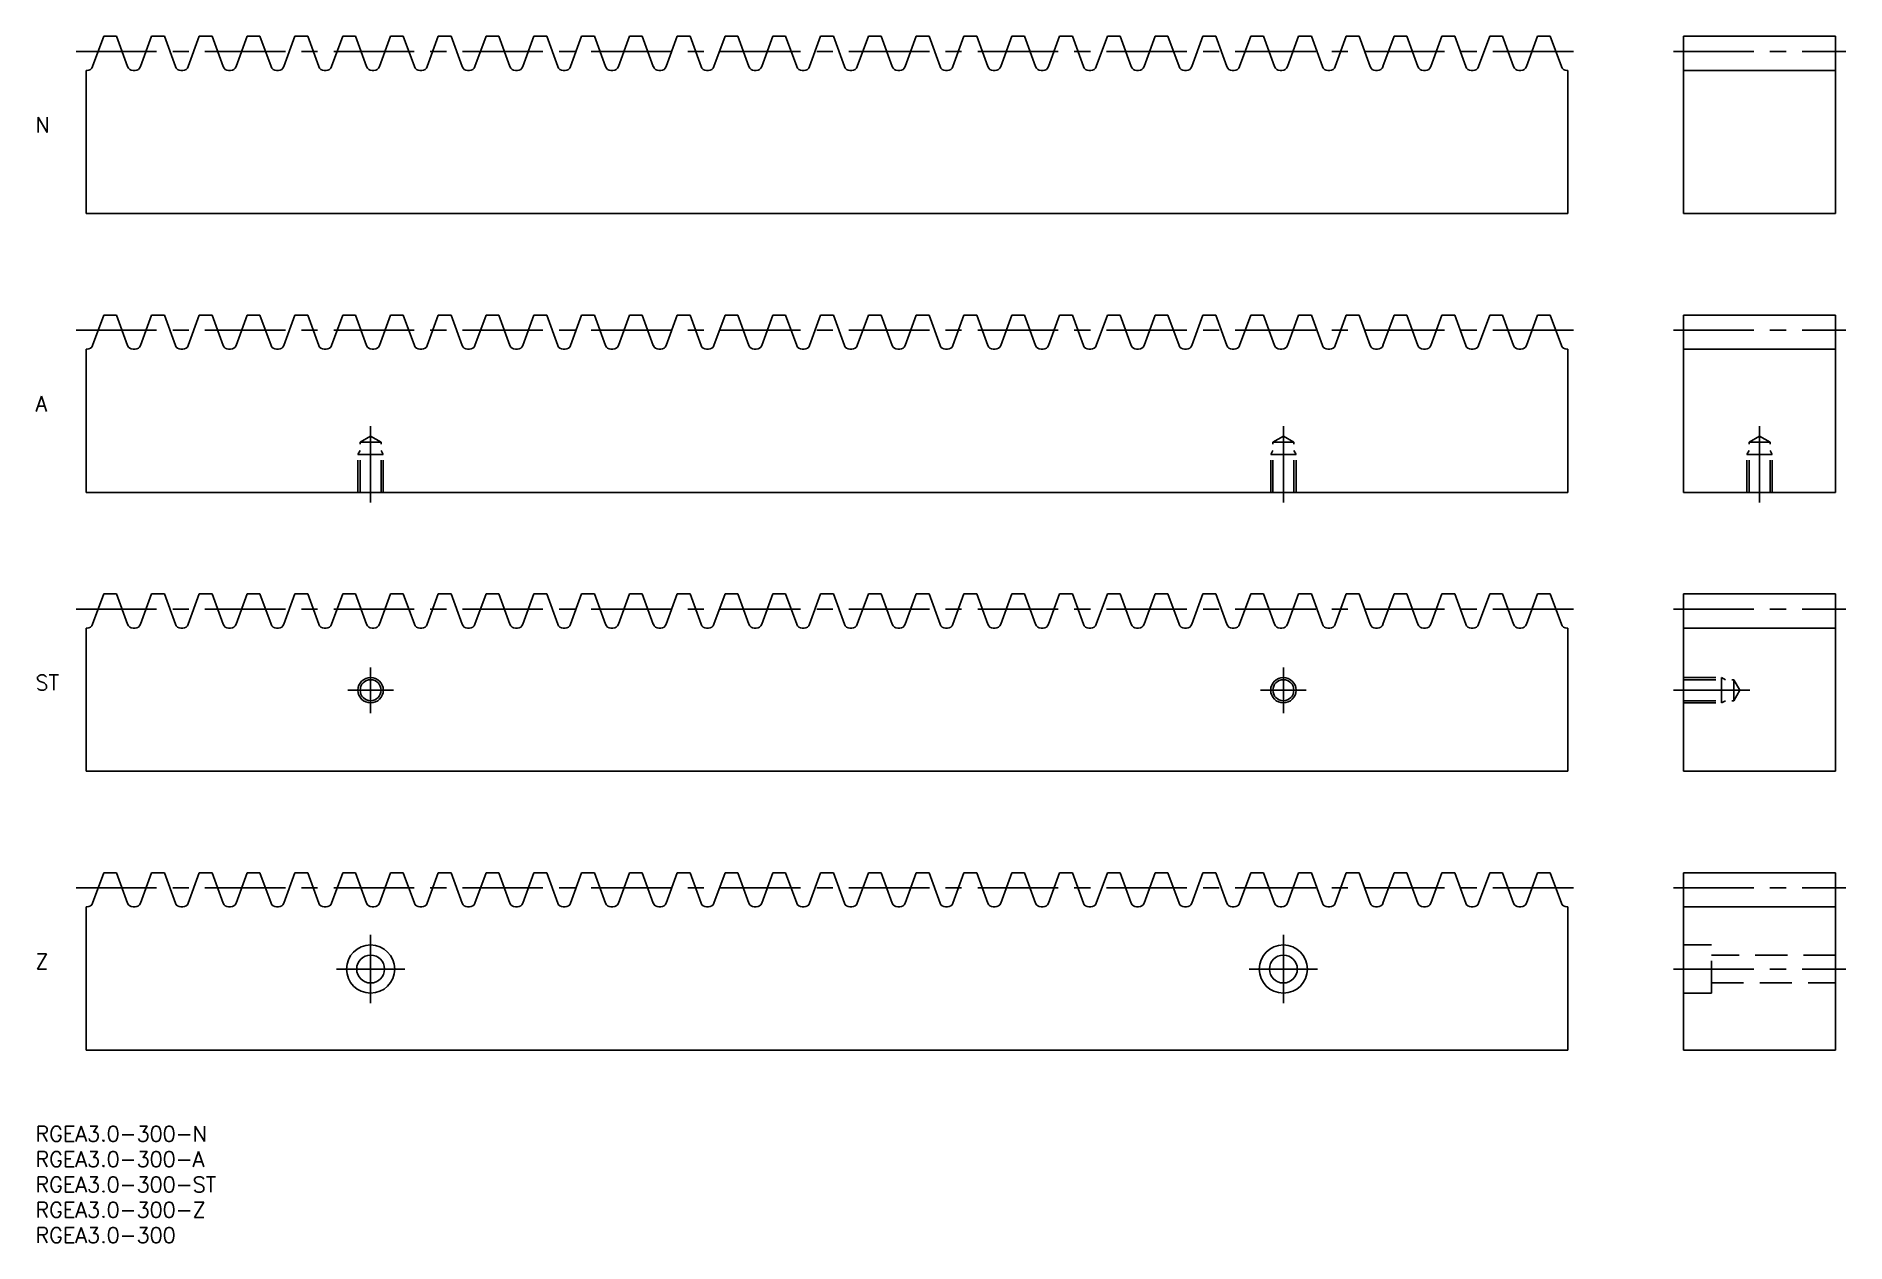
# Model space of a CAD drawing. Extents: x 0 to 357, y -23 to 215.
import ezdxf

# ---------------------------------------------------------------- set-up
doc = ezdxf.new("R2010")
doc.units = 0
doc.header["$LTSCALE"] = 0.5
doc.linetypes.add('CENTER', pattern=[50.8, 31.75, -6.35, 6.35, -6.35])
doc.linetypes.add('DASHED', pattern=[19.05, 12.7, -6.35])
for name, color, linetype in [('MSM_CENTER', 1, 'CENTER'), ('MSM_CONTINUOUS', 7, 'CONTINUOUS'), ('MSM_DASHED', 4, 'DASHED'), ('MSM_NARROW', 5, 'CONTINUOUS'), ('MSM_PART_NUMBER', 7, 'CONTINUOUS')]:
    doc.layers.add(name, color=color, linetype=linetype)
doc.styles.get("Standard").update_dxf_attribs({"font": 'txt.shx', "height": 3, "bigfont": 'bigfont.shx'})

msp = doc.modelspace()

# ---------------------------------------------------------------- linework, layer by layer
at = {"layer": 'MSM_CENTER'}
for p, q in [((8, 212), (304.17, 212)), ((323, 212), (357, 212)), ((8, 157), (304.17, 157)), ((323, 157), (357, 157)), ((66.08, 123), (66.08, 138.09)), ((246.08, 123), (246.08, 138.09)), ((340, 123), (340, 138.09)), ((8, 102), (304.17, 102)), ((323, 102), (357, 102)), ((66.08, 81.5), (66.08, 90.5)), ((246.08, 81.5), (246.08, 90.5)), ((61.58, 86), (70.58, 86)), ((241.58, 86), (250.58, 86)), ((323, 86), (338.09, 86)), ((8, 47), (304.17, 47)), ((323, 47), (357, 47)), ((66.08, 37.75), (66.08, 24.25)), ((246.08, 37.75), (246.08, 24.25)), ((72.83, 31), (59.33, 31)), ((252.84, 31), (239.33, 31)), ((323, 31), (357, 31))]:
    msp.add_line(p, q, dxfattribs=at)
at = {"layer": 'MSM_CONTINUOUS'}
for p, q in [((11.26, 209), (13.45, 215)), ((15.98, 215), (13.45, 215)), ((15.98, 215), (18.16, 209)), ((20.69, 209), (22.87, 215)), ((25.4, 215), (22.87, 215)), ((25.4, 215), (27.59, 209)), ((30.11, 209), (32.3, 215)), ((34.83, 215), (32.3, 215)), ((34.83, 215), (37.01, 209)), ((39.54, 209), (41.72, 215)), ((44.25, 215), (41.72, 215)), ((44.25, 215), (46.44, 209)), ((48.96, 209), (51.15, 215)), ((53.68, 215), (51.15, 215)), ((53.68, 215), (55.86, 209)), ((58.39, 209), (60.57, 215)), ((63.1, 215), (60.57, 215)), ((63.1, 215), (65.29, 209)), ((67.81, 209), (70, 215)), ((72.53, 215), (70, 215)), ((72.53, 215), (74.71, 209)), ((77.24, 209), (79.42, 215)), ((81.95, 215), (79.42, 215)), ((81.95, 215), (84.13, 209)), ((86.66, 209), (88.85, 215)), ((91.38, 215), (88.85, 215)), ((91.38, 215), (93.56, 209)), ((96.09, 209), (98.27, 215)), ((100.8, 215), (98.27, 215)), ((100.8, 215), (102.98, 209)), ((105.51, 209), (107.7, 215)), ((110.23, 215), (107.7, 215)), ((110.23, 215), (112.41, 209)), ((114.94, 209), (117.12, 215)), ((119.65, 215), (117.12, 215)), ((119.65, 215), (121.83, 209)), ((124.36, 209), (126.55, 215)), ((129.07, 215), (126.55, 215)), ((129.07, 215), (131.26, 209)), ((133.79, 209), (135.97, 215)), ((138.5, 215), (135.97, 215)), ((138.5, 215), (140.68, 209)), ((143.21, 209), (145.4, 215)), ((147.92, 215), (145.4, 215)), ((147.92, 215), (150.11, 209)), ((152.64, 209), (154.82, 215)), ((157.35, 215), (154.82, 215)), ((157.35, 215), (159.53, 209)), ((162.06, 209), (164.25, 215)), ((166.77, 215), (164.25, 215)), ((166.77, 215), (168.96, 209)), ((171.49, 209), (173.67, 215)), ((176.2, 215), (173.67, 215)), ((176.2, 215), (178.38, 209)), ((180.91, 209), (183.1, 215)), ((185.62, 215), (183.1, 215)), ((185.62, 215), (187.81, 209)), ((190.34, 209), (192.52, 215)), ((195.05, 215), (192.52, 215)), ((195.05, 215), (197.23, 209)), ((199.76, 209), (201.94, 215)), ((204.47, 215), (201.94, 215)), ((204.47, 215), (206.66, 209)), ((209.19, 209), (211.37, 215)), ((213.9, 215), (211.37, 215)), ((213.9, 215), (216.08, 209)), ((218.61, 209), (220.79, 215)), ((223.32, 215), (220.79, 215)), ((223.32, 215), (225.51, 209)), ((228.04, 209), (230.22, 215)), ((232.75, 215), (230.22, 215)), ((232.75, 215), (234.93, 209)), ((237.46, 209), (239.64, 215)), ((242.17, 215), (239.64, 215)), ((242.17, 215), (244.36, 209)), ((246.88, 209), (249.07, 215)), ((251.6, 215), (249.07, 215)), ((251.6, 215), (253.78, 209)), ((256.31, 209), (258.49, 215)), ((261.02, 215), (258.49, 215)), ((261.02, 215), (263.21, 209)), ((265.73, 209), (267.92, 215)), ((270.45, 215), (267.92, 215)), ((270.45, 215), (272.63, 209)), ((275.16, 209), (277.34, 215)), ((279.87, 215), (277.34, 215)), ((279.87, 215), (282.06, 209)), ((284.58, 209), (286.77, 215)), ((289.3, 215), (286.77, 215)), ((289.3, 215), (291.48, 209)), ((294.01, 209), (296.19, 215)), ((298.72, 215), (296.19, 215)), ((298.72, 215), (300.91, 209)), ((325, 215), (355, 215)), ((325, 180), (325, 215)), ((355, 180), (355, 215)), ((10, 208.25), (10.19, 208.25)), ((10, 208.25), (10, 180)), ((19.23, 208.25), (19.62, 208.25)), ((28.66, 208.25), (29.04, 208.25)), ((38.08, 208.25), (38.47, 208.25)), ((47.51, 208.25), (47.89, 208.25)), ((56.93, 208.25), (57.32, 208.25)), ((66.36, 208.25), (66.74, 208.25)), ((75.78, 208.25), (76.17, 208.25)), ((85.21, 208.25), (85.59, 208.25)), ((94.63, 208.25), (95.02, 208.25)), ((104.06, 208.25), (104.44, 208.25)), ((113.48, 208.25), (113.87, 208.25)), ((122.91, 208.25), (123.29, 208.25)), ((132.33, 208.25), (132.72, 208.25)), ((141.75, 208.25), (142.14, 208.25)), ((151.18, 208.25), (151.57, 208.25)), ((160.6, 208.25), (160.99, 208.25)), ((170.03, 208.25), (170.42, 208.25)), ((179.45, 208.25), (179.84, 208.25)), ((188.88, 208.25), (189.26, 208.25)), ((198.3, 208.25), (198.69, 208.25)), ((207.73, 208.25), (208.11, 208.25)), ((217.15, 208.25), (217.54, 208.25)), ((226.58, 208.25), (226.96, 208.25)), ((236, 208.25), (236.39, 208.25)), ((245.43, 208.25), (245.81, 208.25)), ((254.85, 208.25), (255.24, 208.25)), ((264.28, 208.25), (264.66, 208.25)), ((273.7, 208.25), (274.09, 208.25)), ((283.13, 208.25), (283.51, 208.25)), ((292.55, 208.25), (292.94, 208.25)), ((301.98, 208.25), (302.17, 208.25)), ((302.17, 180), (302.17, 208.25)), ((325, 208.25), (355, 208.25)), ((10, 180), (302.17, 180)), ((325, 180), (355, 180)), ((11.26, 154), (13.45, 160)), ((15.98, 160), (13.45, 160)), ((15.98, 160), (18.16, 154)), ((20.69, 154), (22.87, 160)), ((25.4, 160), (22.87, 160)), ((25.4, 160), (27.59, 154)), ((30.11, 154), (32.3, 160)), ((34.83, 160), (32.3, 160)), ((34.83, 160), (37.01, 154)), ((39.54, 154), (41.72, 160)), ((44.25, 160), (41.72, 160)), ((44.25, 160), (46.44, 154)), ((48.96, 154), (51.15, 160)), ((53.68, 160), (51.15, 160)), ((53.68, 160), (55.86, 154)), ((58.39, 154), (60.57, 160)), ((63.1, 160), (60.57, 160)), ((63.1, 160), (65.29, 154)), ((67.81, 154), (70, 160)), ((72.53, 160), (70, 160)), ((72.53, 160), (74.71, 154)), ((77.24, 154), (79.42, 160)), ((81.95, 160), (79.42, 160)), ((81.95, 160), (84.13, 154)), ((86.66, 154), (88.85, 160)), ((91.38, 160), (88.85, 160)), ((91.38, 160), (93.56, 154)), ((96.09, 154), (98.27, 160)), ((100.8, 160), (98.27, 160)), ((100.8, 160), (102.98, 154)), ((105.51, 154), (107.7, 160)), ((110.23, 160), (107.7, 160)), ((110.23, 160), (112.41, 154)), ((114.94, 154), (117.12, 160)), ((119.65, 160), (117.12, 160)), ((119.65, 160), (121.83, 154)), ((124.36, 154), (126.55, 160)), ((129.07, 160), (126.55, 160)), ((129.07, 160), (131.26, 154)), ((133.79, 154), (135.97, 160)), ((138.5, 160), (135.97, 160)), ((138.5, 160), (140.68, 154)), ((143.21, 154), (145.4, 160)), ((147.92, 160), (145.4, 160)), ((147.92, 160), (150.11, 154)), ((152.64, 154), (154.82, 160)), ((157.35, 160), (154.82, 160)), ((157.35, 160), (159.53, 154)), ((162.06, 154), (164.25, 160)), ((166.77, 160), (164.25, 160)), ((166.77, 160), (168.96, 154)), ((171.49, 154), (173.67, 160)), ((176.2, 160), (173.67, 160)), ((176.2, 160), (178.38, 154)), ((180.91, 154), (183.1, 160)), ((185.62, 160), (183.1, 160)), ((185.62, 160), (187.81, 154)), ((190.34, 154), (192.52, 160)), ((195.05, 160), (192.52, 160)), ((195.05, 160), (197.23, 154)), ((199.76, 154), (201.94, 160)), ((204.47, 160), (201.94, 160)), ((204.47, 160), (206.66, 154)), ((209.19, 154), (211.37, 160)), ((213.9, 160), (211.37, 160)), ((213.9, 160), (216.08, 154)), ((218.61, 154), (220.79, 160)), ((223.32, 160), (220.79, 160)), ((223.32, 160), (225.51, 154)), ((228.04, 154), (230.22, 160)), ((232.75, 160), (230.22, 160)), ((232.75, 160), (234.93, 154)), ((237.46, 154), (239.64, 160)), ((242.17, 160), (239.64, 160)), ((242.17, 160), (244.36, 154)), ((246.88, 154), (249.07, 160)), ((251.6, 160), (249.07, 160)), ((251.6, 160), (253.78, 154)), ((256.31, 154), (258.49, 160)), ((261.02, 160), (258.49, 160)), ((261.02, 160), (263.21, 154)), ((265.73, 154), (267.92, 160)), ((270.45, 160), (267.92, 160)), ((270.45, 160), (272.63, 154)), ((275.16, 154), (277.34, 160)), ((279.87, 160), (277.34, 160)), ((279.87, 160), (282.06, 154)), ((284.58, 154), (286.77, 160)), ((289.3, 160), (286.77, 160)), ((289.3, 160), (291.48, 154)), ((294.01, 154), (296.19, 160)), ((298.72, 160), (296.19, 160)), ((298.72, 160), (300.91, 154)), ((325, 160), (355, 160)), ((325, 125), (325, 160)), ((355, 125), (355, 160)), ((10, 153.25), (10.19, 153.25)), ((10, 153.25), (10, 125)), ((19.23, 153.25), (19.62, 153.25)), ((28.66, 153.25), (29.04, 153.25)), ((38.08, 153.25), (38.47, 153.25)), ((47.51, 153.25), (47.89, 153.25)), ((56.93, 153.25), (57.32, 153.25)), ((66.36, 153.25), (66.74, 153.25)), ((75.78, 153.25), (76.17, 153.25)), ((85.21, 153.25), (85.59, 153.25)), ((94.63, 153.25), (95.02, 153.25)), ((104.06, 153.25), (104.44, 153.25)), ((113.48, 153.25), (113.87, 153.25)), ((122.91, 153.25), (123.29, 153.25)), ((132.33, 153.25), (132.72, 153.25)), ((141.75, 153.25), (142.14, 153.25)), ((151.18, 153.25), (151.57, 153.25)), ((160.6, 153.25), (160.99, 153.25)), ((170.03, 153.25), (170.42, 153.25)), ((179.45, 153.25), (179.84, 153.25)), ((188.88, 153.25), (189.26, 153.25)), ((198.3, 153.25), (198.69, 153.25)), ((207.73, 153.25), (208.11, 153.25)), ((217.15, 153.25), (217.54, 153.25)), ((226.58, 153.25), (226.96, 153.25)), ((236, 153.25), (236.39, 153.25)), ((245.43, 153.25), (245.81, 153.25)), ((254.85, 153.25), (255.24, 153.25)), ((264.28, 153.25), (264.66, 153.25)), ((273.7, 153.25), (274.09, 153.25)), ((283.13, 153.25), (283.51, 153.25)), ((292.55, 153.25), (292.94, 153.25)), ((301.98, 153.25), (302.17, 153.25)), ((302.17, 125), (302.17, 153.25)), ((325, 153.25), (355, 153.25)), ((10, 125), (302.17, 125)), ((325, 125), (355, 125)), ((11.26, 99), (13.45, 105)), ((15.98, 105), (13.45, 105)), ((15.98, 105), (18.16, 99)), ((20.69, 99), (22.87, 105)), ((25.4, 105), (22.87, 105)), ((25.4, 105), (27.59, 99)), ((30.11, 99), (32.3, 105)), ((34.83, 105), (32.3, 105)), ((34.83, 105), (37.01, 99)), ((39.54, 99), (41.72, 105)), ((44.25, 105), (41.72, 105)), ((44.25, 105), (46.44, 99)), ((48.96, 99), (51.15, 105)), ((53.68, 105), (51.15, 105)), ((53.68, 105), (55.86, 99)), ((58.39, 99), (60.57, 105)), ((63.1, 105), (60.57, 105)), ((63.1, 105), (65.29, 99)), ((67.81, 99), (70, 105)), ((72.53, 105), (70, 105)), ((72.53, 105), (74.71, 99)), ((77.24, 99), (79.42, 105)), ((81.95, 105), (79.42, 105)), ((81.95, 105), (84.13, 99)), ((86.66, 99), (88.85, 105)), ((91.38, 105), (88.85, 105)), ((91.38, 105), (93.56, 99)), ((96.09, 99), (98.27, 105)), ((100.8, 105), (98.27, 105)), ((100.8, 105), (102.98, 99)), ((105.51, 99), (107.7, 105)), ((110.23, 105), (107.7, 105)), ((110.23, 105), (112.41, 99)), ((114.94, 99), (117.12, 105)), ((119.65, 105), (117.12, 105)), ((119.65, 105), (121.83, 99)), ((124.36, 99), (126.55, 105)), ((129.07, 105), (126.55, 105)), ((129.07, 105), (131.26, 99)), ((133.79, 99), (135.97, 105)), ((138.5, 105), (135.97, 105)), ((138.5, 105), (140.68, 99)), ((143.21, 99), (145.4, 105)), ((147.92, 105), (145.4, 105)), ((147.92, 105), (150.11, 99)), ((152.64, 99), (154.82, 105)), ((157.35, 105), (154.82, 105)), ((157.35, 105), (159.53, 99)), ((162.06, 99), (164.25, 105)), ((166.77, 105), (164.25, 105)), ((166.77, 105), (168.96, 99)), ((171.49, 99), (173.67, 105)), ((176.2, 105), (173.67, 105)), ((176.2, 105), (178.38, 99)), ((180.91, 99), (183.1, 105)), ((185.62, 105), (183.1, 105)), ((185.62, 105), (187.81, 99)), ((190.34, 99), (192.52, 105)), ((195.05, 105), (192.52, 105)), ((195.05, 105), (197.23, 99)), ((199.76, 99), (201.94, 105)), ((204.47, 105), (201.94, 105)), ((204.47, 105), (206.66, 99)), ((209.19, 99), (211.37, 105)), ((213.9, 105), (211.37, 105)), ((213.9, 105), (216.08, 99)), ((218.61, 99), (220.79, 105)), ((223.32, 105), (220.79, 105)), ((223.32, 105), (225.51, 99)), ((228.04, 99), (230.22, 105)), ((232.75, 105), (230.22, 105)), ((232.75, 105), (234.93, 99)), ((237.46, 99), (239.64, 105)), ((242.17, 105), (239.64, 105)), ((242.17, 105), (244.36, 99)), ((246.88, 99), (249.07, 105)), ((251.6, 105), (249.07, 105)), ((251.6, 105), (253.78, 99)), ((256.31, 99), (258.49, 105)), ((261.02, 105), (258.49, 105)), ((261.02, 105), (263.21, 99)), ((265.73, 99), (267.92, 105)), ((270.45, 105), (267.92, 105)), ((270.45, 105), (272.63, 99)), ((275.16, 99), (277.34, 105)), ((279.87, 105), (277.34, 105)), ((279.87, 105), (282.06, 99)), ((284.58, 99), (286.77, 105)), ((289.3, 105), (286.77, 105)), ((289.3, 105), (291.48, 99)), ((294.01, 99), (296.19, 105)), ((298.72, 105), (296.19, 105)), ((298.72, 105), (300.91, 99)), ((325, 105), (355, 105)), ((325, 70), (325, 105)), ((355, 70), (355, 105)), ((10, 98.25), (10.19, 98.25)), ((10, 98.25), (10, 70)), ((19.23, 98.25), (19.62, 98.25)), ((28.66, 98.25), (29.04, 98.25)), ((38.08, 98.25), (38.47, 98.25)), ((47.51, 98.25), (47.89, 98.25)), ((56.93, 98.25), (57.32, 98.25)), ((66.36, 98.25), (66.74, 98.25)), ((75.78, 98.25), (76.17, 98.25)), ((85.21, 98.25), (85.59, 98.25)), ((94.63, 98.25), (95.02, 98.25)), ((104.06, 98.25), (104.44, 98.25)), ((113.48, 98.25), (113.87, 98.25)), ((122.91, 98.25), (123.29, 98.25)), ((132.33, 98.25), (132.72, 98.25)), ((141.75, 98.25), (142.14, 98.25)), ((151.18, 98.25), (151.57, 98.25)), ((160.6, 98.25), (160.99, 98.25)), ((170.03, 98.25), (170.42, 98.25)), ((179.45, 98.25), (179.84, 98.25)), ((188.88, 98.25), (189.26, 98.25)), ((198.3, 98.25), (198.69, 98.25)), ((207.73, 98.25), (208.11, 98.25)), ((217.15, 98.25), (217.54, 98.25)), ((226.58, 98.25), (226.96, 98.25)), ((236, 98.25), (236.39, 98.25)), ((245.43, 98.25), (245.81, 98.25)), ((254.85, 98.25), (255.24, 98.25)), ((264.28, 98.25), (264.66, 98.25)), ((273.7, 98.25), (274.09, 98.25)), ((283.13, 98.25), (283.51, 98.25)), ((292.55, 98.25), (292.94, 98.25)), ((301.98, 98.25), (302.17, 98.25)), ((302.17, 70), (302.17, 98.25)), ((325, 98.25), (355, 98.25)), ((10, 70), (302.17, 70)), ((325, 70), (355, 70)), ((11.26, 44), (13.45, 50)), ((15.98, 50), (13.45, 50)), ((15.98, 50), (18.16, 44)), ((20.69, 44), (22.87, 50)), ((25.4, 50), (22.87, 50)), ((25.4, 50), (27.59, 44)), ((30.11, 44), (32.3, 50)), ((34.83, 50), (32.3, 50)), ((34.83, 50), (37.01, 44)), ((39.54, 44), (41.72, 50)), ((44.25, 50), (41.72, 50)), ((44.25, 50), (46.44, 44)), ((48.96, 44), (51.15, 50)), ((53.68, 50), (51.15, 50)), ((53.68, 50), (55.86, 44)), ((58.39, 44), (60.57, 50)), ((63.1, 50), (60.57, 50)), ((63.1, 50), (65.29, 44)), ((67.81, 44), (70, 50)), ((72.53, 50), (70, 50)), ((72.53, 50), (74.71, 44)), ((77.24, 44), (79.42, 50)), ((81.95, 50), (79.42, 50)), ((81.95, 50), (84.13, 44)), ((86.66, 44), (88.85, 50)), ((91.38, 50), (88.85, 50)), ((91.38, 50), (93.56, 44)), ((96.09, 44), (98.27, 50)), ((100.8, 50), (98.27, 50)), ((100.8, 50), (102.98, 44)), ((105.51, 44), (107.7, 50)), ((110.23, 50), (107.7, 50)), ((110.23, 50), (112.41, 44)), ((114.94, 44), (117.12, 50)), ((119.65, 50), (117.12, 50)), ((119.65, 50), (121.83, 44)), ((124.36, 44), (126.55, 50)), ((129.07, 50), (126.55, 50)), ((129.07, 50), (131.26, 44)), ((133.79, 44), (135.97, 50)), ((138.5, 50), (135.97, 50)), ((138.5, 50), (140.68, 44)), ((143.21, 44), (145.4, 50)), ((147.92, 50), (145.4, 50)), ((147.92, 50), (150.11, 44)), ((152.64, 44), (154.82, 50)), ((157.35, 50), (154.82, 50)), ((157.35, 50), (159.53, 44)), ((162.06, 44), (164.25, 50)), ((166.77, 50), (164.25, 50)), ((166.77, 50), (168.96, 44)), ((171.49, 44), (173.67, 50)), ((176.2, 50), (173.67, 50)), ((176.2, 50), (178.38, 44)), ((180.91, 44), (183.1, 50)), ((185.62, 50), (183.1, 50)), ((185.62, 50), (187.81, 44)), ((190.34, 44), (192.52, 50)), ((195.05, 50), (192.52, 50)), ((195.05, 50), (197.23, 44)), ((199.76, 44), (201.94, 50)), ((204.47, 50), (201.94, 50)), ((204.47, 50), (206.66, 44)), ((209.19, 44), (211.37, 50)), ((213.9, 50), (211.37, 50)), ((213.9, 50), (216.08, 44)), ((218.61, 44), (220.79, 50)), ((223.32, 50), (220.79, 50)), ((223.32, 50), (225.51, 44)), ((228.04, 44), (230.22, 50)), ((232.75, 50), (230.22, 50)), ((232.75, 50), (234.93, 44)), ((237.46, 44), (239.64, 50)), ((242.17, 50), (239.64, 50)), ((242.17, 50), (244.36, 44)), ((246.88, 44), (249.07, 50)), ((251.6, 50), (249.07, 50)), ((251.6, 50), (253.78, 44)), ((256.31, 44), (258.49, 50)), ((261.02, 50), (258.49, 50)), ((261.02, 50), (263.21, 44)), ((265.73, 44), (267.92, 50)), ((270.45, 50), (267.92, 50)), ((270.45, 50), (272.63, 44)), ((275.16, 44), (277.34, 50)), ((279.87, 50), (277.34, 50)), ((279.87, 50), (282.06, 44)), ((284.58, 44), (286.77, 50)), ((289.3, 50), (286.77, 50)), ((289.3, 50), (291.48, 44)), ((294.01, 44), (296.19, 50)), ((298.72, 50), (296.19, 50)), ((298.72, 50), (300.91, 44)), ((325, 50), (355, 50)), ((325, 15), (325, 50)), ((355, 15), (355, 50)), ((10, 43.25), (10.19, 43.25)), ((10, 43.25), (10, 15)), ((19.23, 43.25), (19.62, 43.25)), ((28.66, 43.25), (29.04, 43.25)), ((38.08, 43.25), (38.47, 43.25)), ((47.51, 43.25), (47.89, 43.25)), ((56.93, 43.25), (57.32, 43.25)), ((66.36, 43.25), (66.74, 43.25)), ((75.78, 43.25), (76.17, 43.25)), ((85.21, 43.25), (85.59, 43.25)), ((94.63, 43.25), (95.02, 43.25)), ((104.06, 43.25), (104.44, 43.25)), ((113.48, 43.25), (113.87, 43.25)), ((122.91, 43.25), (123.29, 43.25)), ((132.33, 43.25), (132.72, 43.25)), ((141.75, 43.25), (142.14, 43.25)), ((151.18, 43.25), (151.57, 43.25)), ((160.6, 43.25), (160.99, 43.25)), ((170.03, 43.25), (170.42, 43.25)), ((179.45, 43.25), (179.84, 43.25)), ((188.88, 43.25), (189.26, 43.25)), ((198.3, 43.25), (198.69, 43.25)), ((207.73, 43.25), (208.11, 43.25)), ((217.15, 43.25), (217.54, 43.25)), ((226.58, 43.25), (226.96, 43.25)), ((236, 43.25), (236.39, 43.25)), ((245.43, 43.25), (245.81, 43.25)), ((254.85, 43.25), (255.24, 43.25)), ((264.28, 43.25), (264.66, 43.25)), ((273.7, 43.25), (274.09, 43.25)), ((283.13, 43.25), (283.51, 43.25)), ((292.55, 43.25), (292.94, 43.25)), ((301.98, 43.25), (302.17, 43.25)), ((302.17, 15), (302.17, 43.25)), ((325, 43.25), (355, 43.25)), ((10, 15), (302.17, 15)), ((325, 15), (355, 15))]:
    msp.add_line(p, q, dxfattribs=at)
for centre, radius in [((66.08, 86), 2.07), ((246.08, 86), 2.07), ((66.08, 31), 4.75), ((246.08, 31), 4.75), ((66.08, 31), 2.75), ((246.08, 31), 2.75)]:
    msp.add_circle(centre, radius, dxfattribs=at)
for centre, start, end in [((10.19, 209.39), 270, 340), ((19.23, 209.39), 200, 270), ((19.62, 209.39), 270, 340), ((28.66, 209.39), 200, 270), ((29.04, 209.39), 270, 340), ((38.08, 209.39), 200, 270), ((38.47, 209.39), 270, 340), ((47.51, 209.39), 200, 270), ((47.89, 209.39), 270, 340), ((56.93, 209.39), 200, 270), ((57.32, 209.39), 270, 340), ((66.36, 209.39), 200, 270), ((66.74, 209.39), 270, 340), ((75.78, 209.39), 200, 270), ((76.17, 209.39), 270, 340), ((85.21, 209.39), 200, 270), ((85.59, 209.39), 270, 340), ((94.63, 209.39), 200, 270), ((95.02, 209.39), 270, 340), ((104.06, 209.39), 200, 270), ((104.44, 209.39), 270, 340), ((113.48, 209.39), 200, 270), ((113.87, 209.39), 270, 340), ((122.91, 209.39), 200, 270), ((123.29, 209.39), 270, 340), ((132.33, 209.39), 200, 270), ((132.72, 209.39), 270, 340), ((141.75, 209.39), 200, 270), ((142.14, 209.39), 270, 340), ((151.18, 209.39), 200, 270), ((151.57, 209.39), 270, 340), ((160.6, 209.39), 200, 270), ((160.99, 209.39), 270, 340), ((170.03, 209.39), 200, 270), ((170.42, 209.39), 270, 340), ((179.45, 209.39), 200, 270), ((179.84, 209.39), 270, 340), ((188.88, 209.39), 200, 270), ((189.26, 209.39), 270, 340), ((198.3, 209.39), 200, 270), ((198.69, 209.39), 270, 340), ((207.73, 209.39), 200, 270), ((208.11, 209.39), 270, 340), ((217.15, 209.39), 200, 270), ((217.54, 209.39), 270, 340), ((226.58, 209.39), 200, 270), ((226.96, 209.39), 270, 340), ((236, 209.39), 200, 270), ((236.39, 209.39), 270, 340), ((245.43, 209.39), 200, 270), ((245.81, 209.39), 270, 340), ((254.85, 209.39), 200, 270), ((255.24, 209.39), 270, 340), ((264.28, 209.39), 200, 270), ((264.66, 209.39), 270, 340), ((273.7, 209.39), 200, 270), ((274.09, 209.39), 270, 340), ((283.13, 209.39), 200, 270), ((283.51, 209.39), 270, 340), ((292.55, 209.39), 200, 270), ((292.94, 209.39), 270, 340), ((301.98, 209.39), 200, 270), ((10.19, 154.39), 270, 340), ((19.23, 154.39), 200, 270), ((19.62, 154.39), 270, 340), ((28.66, 154.39), 200, 270), ((29.04, 154.39), 270, 340), ((38.08, 154.39), 200, 270), ((38.47, 154.39), 270, 340), ((47.51, 154.39), 200, 270), ((47.89, 154.39), 270, 340), ((56.93, 154.39), 200, 270), ((57.32, 154.39), 270, 340), ((66.36, 154.39), 200, 270), ((66.74, 154.39), 270, 340), ((75.78, 154.39), 200, 270), ((76.17, 154.39), 270, 340), ((85.21, 154.39), 200, 270), ((85.59, 154.39), 270, 340), ((94.63, 154.39), 200, 270), ((95.02, 154.39), 270, 340), ((104.06, 154.39), 200, 270), ((104.44, 154.39), 270, 340), ((113.48, 154.39), 200, 270), ((113.87, 154.39), 270, 340), ((122.91, 154.39), 200, 270), ((123.29, 154.39), 270, 340), ((132.33, 154.39), 200, 270), ((132.72, 154.39), 270, 340), ((141.75, 154.39), 200, 270), ((142.14, 154.39), 270, 340), ((151.18, 154.39), 200, 270), ((151.57, 154.39), 270, 340), ((160.6, 154.39), 200, 270), ((160.99, 154.39), 270, 340), ((170.03, 154.39), 200, 270), ((170.42, 154.39), 270, 340), ((179.45, 154.39), 200, 270), ((179.84, 154.39), 270, 340), ((188.88, 154.39), 200, 270), ((189.26, 154.39), 270, 340), ((198.3, 154.39), 200, 270), ((198.69, 154.39), 270, 340), ((207.73, 154.39), 200, 270), ((208.11, 154.39), 270, 340), ((217.15, 154.39), 200, 270), ((217.54, 154.39), 270, 340), ((226.58, 154.39), 200, 270), ((226.96, 154.39), 270, 340), ((236, 154.39), 200, 270), ((236.39, 154.39), 270, 340), ((245.43, 154.39), 200, 270), ((245.81, 154.39), 270, 340), ((254.85, 154.39), 200, 270), ((255.24, 154.39), 270, 340), ((264.28, 154.39), 200, 270), ((264.66, 154.39), 270, 340), ((273.7, 154.39), 200, 270), ((274.09, 154.39), 270, 340), ((283.13, 154.39), 200, 270), ((283.51, 154.39), 270, 340), ((292.55, 154.39), 200, 270), ((292.94, 154.39), 270, 340), ((301.98, 154.39), 200, 270), ((10.19, 99.39), 270, 340), ((19.23, 99.39), 200, 270), ((19.62, 99.39), 270, 340), ((28.66, 99.39), 200, 270), ((29.04, 99.39), 270, 340), ((38.08, 99.39), 200, 270), ((38.47, 99.39), 270, 340), ((47.51, 99.39), 200, 270), ((47.89, 99.39), 270, 340), ((56.93, 99.39), 200, 270), ((57.32, 99.39), 270, 340), ((66.36, 99.39), 200, 270), ((66.74, 99.39), 270, 340), ((75.78, 99.39), 200, 270), ((76.17, 99.39), 270, 340), ((85.21, 99.39), 200, 270), ((85.59, 99.39), 270, 340), ((94.63, 99.39), 200, 270), ((95.02, 99.39), 270, 340), ((104.06, 99.39), 200, 270), ((104.44, 99.39), 270, 340), ((113.48, 99.39), 200, 270), ((113.87, 99.39), 270, 340), ((122.91, 99.39), 200, 270), ((123.29, 99.39), 270, 340), ((132.33, 99.39), 200, 270), ((132.72, 99.39), 270, 340), ((141.75, 99.39), 200, 270), ((142.14, 99.39), 270, 340), ((151.18, 99.39), 200, 270), ((151.57, 99.39), 270, 340), ((160.6, 99.39), 200, 270), ((160.99, 99.39), 270, 340), ((170.03, 99.39), 200, 270), ((170.42, 99.39), 270, 340), ((179.45, 99.39), 200, 270), ((179.84, 99.39), 270, 340), ((188.88, 99.39), 200, 270), ((189.26, 99.39), 270, 340), ((198.3, 99.39), 200, 270), ((198.69, 99.39), 270, 340), ((207.73, 99.39), 200, 270), ((208.11, 99.39), 270, 340), ((217.15, 99.39), 200, 270), ((217.54, 99.39), 270, 340), ((226.58, 99.39), 200, 270), ((226.96, 99.39), 270, 340), ((236, 99.39), 200, 270), ((236.39, 99.39), 270, 340), ((245.43, 99.39), 200, 270), ((245.81, 99.39), 270, 340), ((254.85, 99.39), 200, 270), ((255.24, 99.39), 270, 340), ((264.28, 99.39), 200, 270), ((264.66, 99.39), 270, 340), ((273.7, 99.39), 200, 270), ((274.09, 99.39), 270, 340), ((283.13, 99.39), 200, 270), ((283.51, 99.39), 270, 340), ((292.55, 99.39), 200, 270), ((292.94, 99.39), 270, 340), ((301.98, 99.39), 200, 270), ((10.19, 44.39), 270, 340), ((19.23, 44.39), 200, 270), ((19.62, 44.39), 270, 340), ((28.66, 44.39), 200, 270), ((29.04, 44.39), 270, 340), ((38.08, 44.39), 200, 270), ((38.47, 44.39), 270, 340), ((47.51, 44.39), 200, 270), ((47.89, 44.39), 270, 340), ((56.93, 44.39), 200, 270), ((57.32, 44.39), 270, 340), ((66.36, 44.39), 200, 270), ((66.74, 44.39), 270, 340), ((75.78, 44.39), 200, 270), ((76.17, 44.39), 270, 340), ((85.21, 44.39), 200, 270), ((85.59, 44.39), 270, 340), ((94.63, 44.39), 200, 270), ((95.02, 44.39), 270, 340), ((104.06, 44.39), 200, 270), ((104.44, 44.39), 270, 340), ((113.48, 44.39), 200, 270), ((113.87, 44.39), 270, 340), ((122.91, 44.39), 200, 270), ((123.29, 44.39), 270, 340), ((132.33, 44.39), 200, 270), ((132.72, 44.39), 270, 340), ((141.75, 44.39), 200, 270), ((142.14, 44.39), 270, 340), ((151.18, 44.39), 200, 270), ((151.57, 44.39), 270, 340), ((160.6, 44.39), 200, 270), ((160.99, 44.39), 270, 340), ((170.03, 44.39), 200, 270), ((170.42, 44.39), 270, 340), ((179.45, 44.39), 200, 270), ((179.84, 44.39), 270, 340), ((188.88, 44.39), 200, 270), ((189.26, 44.39), 270, 340), ((198.3, 44.39), 200, 270), ((198.69, 44.39), 270, 340), ((207.73, 44.39), 200, 270), ((208.11, 44.39), 270, 340), ((217.15, 44.39), 200, 270), ((217.54, 44.39), 270, 340), ((226.58, 44.39), 200, 270), ((226.96, 44.39), 270, 340), ((236, 44.39), 200, 270), ((236.39, 44.39), 270, 340), ((245.43, 44.39), 200, 270), ((245.81, 44.39), 270, 340), ((254.85, 44.39), 200, 270), ((255.24, 44.39), 270, 340), ((264.28, 44.39), 200, 270), ((264.66, 44.39), 270, 340), ((273.7, 44.39), 200, 270), ((274.09, 44.39), 270, 340), ((283.13, 44.39), 200, 270), ((283.51, 44.39), 270, 340), ((292.55, 44.39), 200, 270), ((292.94, 44.39), 270, 340), ((301.98, 44.39), 200, 270)]:
    msp.add_arc(centre, 1.14, start, end, dxfattribs=at)
at = {"layer": 'MSM_DASHED'}
for p, q in [((64.02, 134.9), (66.08, 136.09)), ((68.15, 134.9), (66.08, 136.09)), ((244.02, 134.9), (246.08, 136.09)), ((248.15, 134.9), (246.08, 136.09)), ((337.93, 134.9), (340, 136.09)), ((342.07, 134.9), (340, 136.09)), ((63.58, 132.5), (64.02, 133.25)), ((68.58, 132.5), (63.58, 132.5)), ((63.58, 125), (63.58, 132.5)), ((68.15, 134.9), (64.02, 134.9)), ((64.02, 125), (64.02, 134.9)), ((68.15, 125), (68.15, 134.9)), ((68.58, 132.5), (68.15, 133.25)), ((68.58, 125), (68.58, 132.5)), ((243.59, 132.5), (244.02, 133.25)), ((248.59, 132.5), (243.59, 132.5)), ((243.59, 125), (243.59, 132.5)), ((248.15, 134.9), (244.02, 134.9)), ((244.02, 125), (244.02, 134.9)), ((248.15, 125), (248.15, 134.9)), ((248.59, 132.5), (248.15, 133.25)), ((248.59, 125), (248.59, 132.5)), ((337.5, 132.5), (337.93, 133.25)), ((342.5, 132.5), (337.5, 132.5)), ((337.5, 125), (337.5, 132.5)), ((342.07, 134.9), (337.93, 134.9)), ((337.93, 125), (337.93, 134.9)), ((342.07, 125), (342.07, 134.9)), ((342.5, 132.5), (342.07, 133.25)), ((342.5, 125), (342.5, 132.5)), ((325, 88.5), (332.5, 88.5)), ((325, 88.07), (334.9, 88.07)), ((332.5, 83.5), (332.5, 88.5)), ((332.5, 88.5), (333.25, 88.07)), ((334.9, 83.93), (334.9, 88.07)), ((334.9, 88.07), (336.09, 86)), ((334.9, 83.93), (336.09, 86)), ((325, 83.93), (334.9, 83.93)), ((325, 83.5), (332.5, 83.5)), ((332.5, 83.5), (333.25, 83.93)), ((330.5, 35.75), (325, 35.75)), ((330.5, 26.25), (330.5, 35.75)), ((355, 33.75), (330.5, 33.75)), ((325, 26.25), (330.5, 26.25)), ((330.5, 28.25), (355, 28.25))]:
    msp.add_line(p, q, dxfattribs=at)
at = {"layer": 'MSM_NARROW'}
for centre in [(66.08, 86), (246.08, 86)]:
    msp.add_circle(centre, 2.5, dxfattribs=at)

# ---------------------------------------------------------------- texts
at = {"layer": 'MSM_PART_NUMBER', "linetype": 'CONTINUOUS'}
for s, p in [('N', (0, 196)), ('A', (0, 141)), ('ST', (0, 86)), ('Z', (0, 31)), ('RGEA3.0-300-N', (0, -3)), ('RGEA3.0-300-A', (0, -8)), ('RGEA3.0-300-ST', (0, -13)), ('RGEA3.0-300-Z', (0, -18)), ('RGEA3.0-300', (0, -23))]:
    msp.add_text(s, height=3, dxfattribs=at).set_placement(p)

doc.saveas('drawing.dxf')
